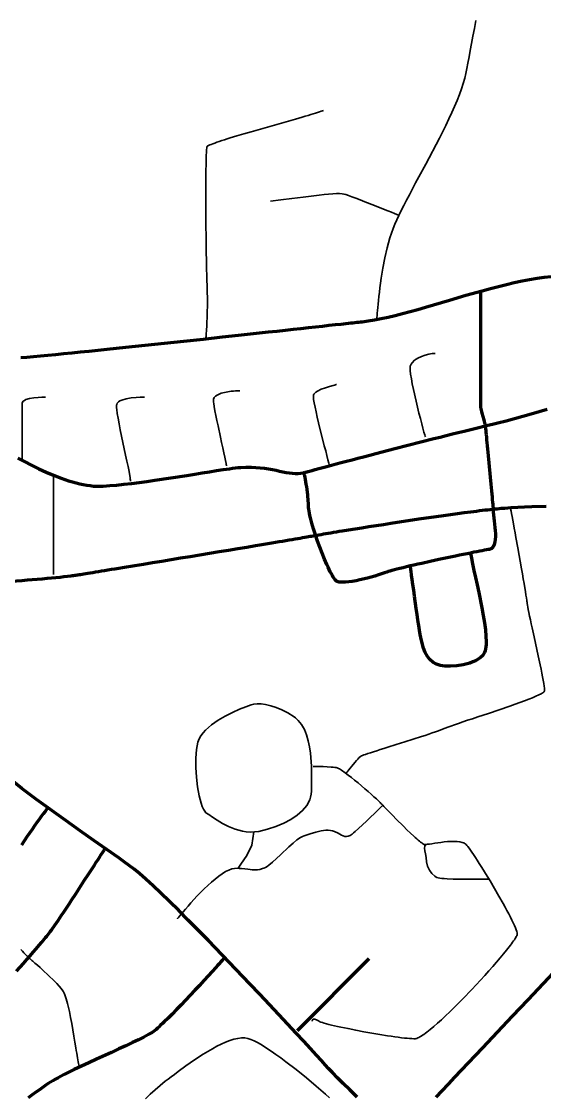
# Model space of a CAD drawing. Header units: inches. Extents: x 23 to 178, y 8 to 179.
# Drawn here: x 115.02 to 128.08, y 97.99 to 124.79 of the extents above; entities that cross this region are included whole.
import ezdxf

# ---------------------------------------------------------------- set-up
doc = ezdxf.new("R2010")
doc.units = ezdxf.units.IN
doc.header["$MEASUREMENT"] = 0
for name, color, linetype in [('Routes 1', 7, 'Continuous'), ('Routes 2', 7, 'Continuous'), ('Routes 3', 7, 'Continuous'), ('Routes 4', 7, 'Continuous')]:
    doc.layers.add(name, color=color, linetype=linetype)

msp = doc.modelspace()

# ---------------------------------------------------------------- linework, layer by layer
at = {"layer": 'Routes 1', "color": 7, "lineweight": 158, "true_color": 0xffffff}
msp.add_lwpolyline([(128.429, 101.193), (127.658, 100.377), (127.273, 99.97), (126.895, 99.569), (126.525, 99.178), (126.346, 98.987), (126.17, 98.8), (125.998, 98.618), (125.831, 98.441), (125.669, 98.269), (125.513, 98.103), (125.364, 97.944)], dxfattribs=at)
at = {"layer": 'Routes 2', "color": 7, "lineweight": 106, "true_color": 0xffffff}
for points in [[(128.245, 118.418), (128.07, 118.4), (127.89, 118.376), (127.704, 118.345), (127.515, 118.309), (127.322, 118.268), (127.125, 118.222), (126.926, 118.173), (126.725, 118.12), (126.523, 118.065), (126.115, 117.949), (125.708, 117.829), (125.306, 117.71), (125.109, 117.653), (124.914, 117.597), (124.722, 117.544), (124.534, 117.494), (124.351, 117.447), (124.173, 117.405), (124, 117.368), (123.834, 117.336), (123.674, 117.31), (123.521, 117.291), (123.483, 117.287), (123.44, 117.282), (123.395, 117.277), (123.346, 117.272), (123.294, 117.266), (123.239, 117.26), (123.181, 117.254), (123.12, 117.247), (123.056, 117.24), (122.99, 117.233), (122.848, 117.218), (122.697, 117.201), (122.535, 117.183), (122.364, 117.164), (122.185, 117.145), (121.997, 117.124), (121.802, 117.103), (121.6, 117.08), (121.391, 117.057), (121.176, 117.034), (120.956, 117.01), (120.731, 116.985), (120.502, 116.96), (120.269, 116.935), (120.033, 116.909), (119.553, 116.857), (119.068, 116.805), (118.58, 116.753), (118.096, 116.702), (117.619, 116.652), (117.384, 116.627), (117.153, 116.603), (116.927, 116.58), (116.704, 116.557), (116.487, 116.535), (116.275, 116.514), (116.07, 116.494), (115.872, 116.475), (115.68, 116.456), (115.497, 116.439), (115.322, 116.423), (115.157, 116.408), (115.001, 116.394)], [(123.403, 97.948), (123.219, 98.125), (123.053, 98.286), (122.907, 98.43), (122.783, 98.556), (122.683, 98.661), (122.605, 98.748), (122.56, 98.798), (122.507, 98.856), (122.383, 98.993), (122.235, 99.155), (122.065, 99.34), (121.876, 99.545), (121.67, 99.767), (121.448, 100.004), (121.215, 100.253), (120.971, 100.512), (120.72, 100.777), (119.686, 101.854), (119.432, 102.113), (119.184, 102.364), (118.945, 102.602), (118.718, 102.827), (118.503, 103.034), (118.305, 103.221), (118.125, 103.386), (117.966, 103.526), (117.83, 103.639), (117.712, 103.727), (117.587, 103.819), (117.451, 103.916), (117.155, 104.125), (116.831, 104.352), (116.485, 104.593), (116.126, 104.846), (115.393, 105.376), (115.033, 105.647), (114.688, 105.919)]]:
    msp.add_lwpolyline(points, dxfattribs=at)
at = {"layer": 'Routes 3', "color": 7, "lineweight": 70, "true_color": 0xffffff}
for points in [[(126.475, 118.052), (126.475, 118.05), (126.475, 118.043), (126.475, 118.033), (126.475, 118.019), (126.475, 118.002), (126.475, 117.98), (126.475, 117.956), (126.475, 117.928), (126.475, 117.897), (126.475, 117.862), (126.475, 117.785), (126.475, 117.698), (126.475, 117.601), (126.475, 117.495), (126.475, 117.383), (126.475, 117.263), (126.475, 117.139), (126.475, 117.01), (126.475, 116.878), (126.475, 116.609), (126.475, 116.34), (126.475, 116.208), (126.475, 116.08), (126.475, 115.955), (126.475, 115.836), (126.475, 115.723), (126.475, 115.618), (126.475, 115.521), (126.475, 115.433), (126.475, 115.356), (126.475, 115.322), (126.475, 115.291), (126.475, 115.263), (126.475, 115.238), (126.475, 115.217), (126.475, 115.199), (126.475, 115.185), (126.475, 115.175), (126.475, 115.169), (126.475, 115.167), (126.476, 115.162), (126.48, 115.147), (126.486, 115.124), (126.494, 115.094), (126.503, 115.058), (126.514, 115.019), (126.536, 114.933), (126.559, 114.847), (126.569, 114.808), (126.578, 114.772), (126.586, 114.742), (126.592, 114.719), (126.596, 114.705), (126.598, 114.699), (126.598, 114.694), (126.599, 114.679), (126.602, 114.655), (126.605, 114.623), (126.609, 114.582), (126.614, 114.534), (126.619, 114.48), (126.625, 114.419), (126.632, 114.352), (126.639, 114.281), (126.646, 114.204), (126.654, 114.125), (126.67, 113.955), (126.687, 113.778), (126.722, 113.416), (126.738, 113.241), (126.746, 113.157), (126.754, 113.076), (126.761, 112.999), (126.767, 112.926), (126.773, 112.859), (126.779, 112.796), (126.783, 112.74), (126.787, 112.691), (126.791, 112.649), (126.793, 112.614), (126.798, 112.55), (126.805, 112.48), (126.814, 112.406), (126.823, 112.327), (126.839, 112.166), (126.845, 112.086), (126.849, 112.008), (126.849, 111.933), (126.845, 111.863), (126.836, 111.798), (126.822, 111.741), (126.802, 111.693), (126.789, 111.673), (126.774, 111.655), (126.758, 111.64), (126.739, 111.629), (126.718, 111.62), (126.695, 111.615), (126.666, 111.61), (126.628, 111.603), (126.58, 111.595), (126.524, 111.584), (126.46, 111.572), (126.39, 111.558), (126.313, 111.543), (126.23, 111.526), (126.142, 111.509), (126.05, 111.49), (125.953, 111.47), (125.854, 111.449), (125.647, 111.406), (125.435, 111.361), (125.223, 111.314), (125.015, 111.268), (124.914, 111.246), (124.816, 111.224), (124.722, 111.202), (124.632, 111.181), (124.547, 111.16), (124.468, 111.141), (124.394, 111.123), (124.328, 111.105), (124.269, 111.089), (124.218, 111.075), (124.175, 111.062), (124.142, 111.05), (124.081, 111.028), (124.009, 111.003), (123.929, 110.978), (123.843, 110.951), (123.752, 110.925), (123.658, 110.899), (123.465, 110.853), (123.371, 110.833), (123.279, 110.816), (123.192, 110.804), (123.112, 110.796), (123.039, 110.794), (123.006, 110.795), (122.976, 110.797), (122.948, 110.801), (122.924, 110.807), (122.903, 110.815), (122.885, 110.824), (122.868, 110.839), (122.849, 110.86), (122.828, 110.888), (122.805, 110.923), (122.781, 110.963), (122.756, 111.009), (122.73, 111.059), (122.703, 111.115), (122.675, 111.174), (122.646, 111.237), (122.588, 111.373), (122.529, 111.518), (122.471, 111.67), (122.414, 111.824), (122.361, 111.978), (122.313, 112.127), (122.271, 112.269), (122.252, 112.336), (122.235, 112.4), (122.221, 112.461), (122.209, 112.517), (122.199, 112.569), (122.192, 112.616), (122.187, 112.658), (122.186, 112.693), (122.184, 112.761), (122.181, 112.83), (122.168, 112.973), (122.15, 113.114), (122.14, 113.181), (122.129, 113.245), (122.119, 113.305), (122.108, 113.36), (122.099, 113.409), (122.09, 113.452), (122.083, 113.486), (122.078, 113.512), (122.074, 113.528), (122.073, 113.534)], [(114.934, 113.896), (115.098, 113.807), (115.27, 113.717), (115.45, 113.63), (115.634, 113.545), (115.821, 113.466), (116.01, 113.394), (116.198, 113.33), (116.291, 113.301), (116.383, 113.276), (116.474, 113.254), (116.563, 113.234), (116.651, 113.219), (116.737, 113.207), (116.821, 113.198), (116.903, 113.194), (116.982, 113.195), (117.06, 113.198), (117.141, 113.203), (117.224, 113.208), (117.396, 113.223), (117.577, 113.241), (117.764, 113.262), (117.956, 113.286), (118.153, 113.313), (118.352, 113.341), (118.753, 113.401), (119.15, 113.464), (119.344, 113.495), (119.533, 113.525), (119.716, 113.554), (119.891, 113.582), (120.058, 113.607), (120.138, 113.618), (120.216, 113.629), (120.29, 113.64), (120.362, 113.649), (120.432, 113.657), (120.499, 113.663), (120.63, 113.669), (120.753, 113.669), (120.871, 113.664), (120.982, 113.655), (121.088, 113.642), (121.189, 113.626), (121.285, 113.608), (121.377, 113.59), (121.464, 113.572), (121.548, 113.554), (121.629, 113.539), (121.706, 113.525), (121.781, 113.516), (121.854, 113.511), (121.925, 113.511), (121.995, 113.518), (122.063, 113.531), (122.08, 113.536), (122.1, 113.541), (122.122, 113.547), (122.148, 113.554), (122.176, 113.562), (122.207, 113.57), (122.24, 113.579), (122.276, 113.588), (122.354, 113.609), (122.443, 113.633), (122.539, 113.658), (122.644, 113.686), (122.757, 113.716), (122.877, 113.748), (123.003, 113.781), (123.135, 113.816), (123.273, 113.852), (123.415, 113.889), (123.562, 113.928), (123.713, 113.967), (123.867, 114.007), (124.024, 114.048), (124.344, 114.131), (124.668, 114.215), (124.993, 114.298), (125.313, 114.38), (125.47, 114.42), (125.625, 114.459), (125.776, 114.497), (125.924, 114.534), (126.067, 114.57), (126.206, 114.604), (126.339, 114.637), (126.467, 114.668), (126.588, 114.697), (126.701, 114.724), (126.808, 114.749), (126.912, 114.774), (127.12, 114.826), (127.328, 114.882), (127.741, 115), (127.943, 115.06), (128.14, 115.119)], [(128.115, 112.687), (127.757, 112.676), (127.581, 112.668), (127.408, 112.66), (127.24, 112.65), (127.077, 112.64), (127.036, 112.637), (126.991, 112.633), (126.943, 112.629), (126.892, 112.624), (126.837, 112.619), (126.78, 112.613), (126.72, 112.606), (126.657, 112.599), (126.591, 112.592), (126.523, 112.584), (126.453, 112.575), (126.38, 112.566), (126.229, 112.547), (126.069, 112.526), (125.902, 112.503), (125.73, 112.48), (125.552, 112.455), (125.37, 112.429), (125.185, 112.403), (124.998, 112.375), (124.619, 112.319), (124.241, 112.262), (124.054, 112.233), (123.871, 112.205), (123.691, 112.177), (123.516, 112.149), (123.347, 112.122), (123.184, 112.096), (123.029, 112.071), (122.954, 112.059), (122.882, 112.047), (122.811, 112.036), (122.744, 112.024), (122.678, 112.013), (122.616, 112.003), (122.556, 111.993), (122.499, 111.983), (122.445, 111.974), (122.394, 111.965), (122.346, 111.957), (122.302, 111.949), (122.261, 111.941), (122.223, 111.934), (122.185, 111.927), (122.141, 111.92), (122.092, 111.911), (122.038, 111.901), (121.98, 111.891), (121.916, 111.88), (121.849, 111.869), (121.777, 111.856), (121.701, 111.843), (121.621, 111.83), (121.537, 111.815), (121.45, 111.801), (121.359, 111.786), (121.266, 111.77), (121.169, 111.754), (121.069, 111.737), (120.967, 111.72), (120.862, 111.702), (120.646, 111.666), (120.422, 111.629), (120.192, 111.591), (119.956, 111.552), (119.718, 111.513), (119.235, 111.434), (118.994, 111.394), (118.756, 111.355), (118.521, 111.316), (118.291, 111.279), (118.067, 111.242), (117.958, 111.224), (117.851, 111.207), (117.747, 111.189), (117.645, 111.173), (117.545, 111.157), (117.449, 111.141), (117.355, 111.125), (117.265, 111.111), (117.178, 111.096), (117.095, 111.083), (117.015, 111.07), (116.94, 111.057), (116.868, 111.046), (116.801, 111.035), (116.738, 111.024), (116.68, 111.015), (116.626, 111.006), (116.578, 110.998), (116.535, 110.991), (116.497, 110.985), (116.464, 110.979), (116.438, 110.975), (116.413, 110.971), (116.385, 110.967), (116.355, 110.962), (116.322, 110.958), (116.287, 110.953), (116.25, 110.948), (116.169, 110.939), (116.081, 110.929), (115.984, 110.918), (115.882, 110.908), (115.773, 110.897), (115.658, 110.886), (115.539, 110.875), (115.416, 110.865), (115.289, 110.854), (115.16, 110.844), (115.028, 110.834), (114.761, 110.816)], [(126.229, 111.526), (126.251, 111.398), (126.28, 111.252), (126.314, 111.089), (126.352, 110.915), (126.392, 110.731), (126.433, 110.541), (126.512, 110.156), (126.547, 109.967), (126.577, 109.785), (126.6, 109.612), (126.615, 109.453), (126.62, 109.309), (126.619, 109.245), (126.615, 109.185), (126.607, 109.132), (126.597, 109.084), (126.582, 109.043), (126.564, 109.008), (126.526, 108.958), (126.477, 108.914), (126.42, 108.874), (126.355, 108.838), (126.285, 108.807), (126.209, 108.78), (126.05, 108.739), (125.887, 108.713), (125.73, 108.702), (125.658, 108.701), (125.591, 108.703), (125.53, 108.709), (125.478, 108.717), (125.377, 108.748), (125.291, 108.798), (125.217, 108.864), (125.154, 108.946), (125.101, 109.043), (125.057, 109.154), (125.02, 109.278), (124.989, 109.413), (124.974, 109.495), (124.956, 109.598), (124.937, 109.718), (124.917, 109.852), (124.896, 109.995), (124.874, 110.145), (124.832, 110.45), (124.811, 110.597), (124.792, 110.736), (124.775, 110.864), (124.76, 110.977), (124.748, 111.071), (124.743, 111.11), (124.739, 111.142), (124.735, 111.169), (124.733, 111.188), (124.731, 111.2), (124.731, 111.204)], [(115.682, 105.163), (115.647, 105.122), (115.608, 105.072), (115.564, 105.014), (115.515, 104.949), (115.463, 104.878), (115.408, 104.8), (115.349, 104.717), (115.287, 104.629), (115.156, 104.44), (115.018, 104.238)], [(114.895, 101.088), (115.069, 101.282), (115.153, 101.378), (115.235, 101.471), (115.315, 101.562), (115.391, 101.65), (115.463, 101.735), (115.53, 101.816), (115.593, 101.892), (115.623, 101.929), (115.651, 101.964), (115.678, 101.997), (115.703, 102.029), (115.727, 102.06), (115.749, 102.089), (115.77, 102.116), (115.788, 102.142), (115.822, 102.189), (115.856, 102.24), (115.894, 102.295), (115.934, 102.354), (115.976, 102.417), (116.021, 102.484), (116.068, 102.554), (116.116, 102.627), (116.166, 102.702), (116.217, 102.779), (116.269, 102.858), (116.375, 103.02), (116.589, 103.348), (116.693, 103.508), (116.743, 103.586), (116.793, 103.662), (116.841, 103.735), (116.887, 103.806), (116.931, 103.874), (116.973, 103.939), (117.012, 103.999), (117.049, 104.056), (117.082, 104.108), (117.113, 104.155)], [(120.098, 101.428), (120.067, 101.395), (120.033, 101.358), (119.996, 101.318), (119.957, 101.275), (119.916, 101.23), (119.872, 101.182), (119.778, 101.079), (119.678, 100.969), (119.572, 100.854), (119.461, 100.734), (119.348, 100.611), (119.118, 100.366), (119.003, 100.246), (118.892, 100.129), (118.784, 100.019), (118.681, 99.916), (118.584, 99.822), (118.539, 99.779), (118.495, 99.738), (118.454, 99.701), (118.415, 99.667), (118.379, 99.636), (118.346, 99.61), (118.315, 99.586), (118.279, 99.561), (118.236, 99.535), (118.188, 99.507), (118.133, 99.477), (118.074, 99.445), (118.01, 99.412), (117.941, 99.378), (117.868, 99.342), (117.791, 99.305), (117.711, 99.267), (117.628, 99.228), (117.453, 99.147), (117.271, 99.063), (116.894, 98.891), (116.704, 98.804), (116.519, 98.718), (116.339, 98.633), (116.17, 98.55), (116.089, 98.509), (116.012, 98.469), (115.938, 98.43), (115.869, 98.393), (115.804, 98.356), (115.744, 98.321), (115.689, 98.287), (115.64, 98.254), (115.472, 98.13), (115.381, 98.065), (115.286, 97.999), (115.187, 97.931)], [(123.691, 101.398), (121.903, 99.596)]]:
    msp.add_lwpolyline(points, dxfattribs=at)
at = {"layer": 'Routes 4', "color": 7, "lineweight": 35, "true_color": 0xffffff}
for points in [[(123.89, 117.346), (123.89, 117.353), (123.891, 117.374), (123.893, 117.407), (123.896, 117.453), (123.901, 117.509), (123.906, 117.576), (123.913, 117.652), (123.921, 117.737), (123.93, 117.83), (123.941, 117.93), (123.954, 118.037), (123.968, 118.148), (123.984, 118.265), (124.002, 118.385), (124.043, 118.635), (124.093, 118.89), (124.151, 119.144), (124.219, 119.392), (124.257, 119.511), (124.298, 119.626), (124.341, 119.736), (124.387, 119.841), (124.439, 119.953), (124.498, 120.072), (124.562, 120.198), (124.631, 120.33), (124.704, 120.469), (124.78, 120.613), (124.86, 120.761), (124.942, 120.914), (125.111, 121.228), (125.452, 121.877), (125.613, 122.2), (125.689, 122.36), (125.762, 122.517), (125.83, 122.671), (125.893, 122.822), (125.951, 122.968), (126.002, 123.109), (126.047, 123.245), (126.084, 123.374), (126.113, 123.497), (126.137, 123.619), (126.164, 123.756), (126.193, 123.906), (126.224, 124.069), (126.256, 124.242), (126.29, 124.425), (126.325, 124.617), (126.361, 124.815)], [(122.562, 122.574), (122.535, 122.564), (122.5, 122.551), (122.46, 122.537), (122.413, 122.522), (122.361, 122.505), (122.303, 122.487), (122.24, 122.468), (122.173, 122.448), (122.101, 122.427), (122.025, 122.405), (121.863, 122.358), (121.69, 122.308), (121.508, 122.256), (120.751, 122.04), (120.569, 121.987), (120.396, 121.935), (120.233, 121.886), (120.157, 121.863), (120.085, 121.84), (120.018, 121.818), (119.954, 121.798), (119.896, 121.778), (119.844, 121.759), (119.797, 121.742), (119.756, 121.726), (119.721, 121.711), (119.693, 121.698), (119.673, 121.687), (119.659, 121.677), (119.654, 121.668), (119.65, 121.653), (119.646, 121.63), (119.643, 121.598), (119.64, 121.56), (119.638, 121.514), (119.635, 121.461), (119.633, 121.402), (119.631, 121.337), (119.629, 121.266), (119.628, 121.19), (119.626, 121.11), (119.625, 121.024), (119.624, 120.935), (119.624, 120.841), (119.623, 120.744), (119.622, 120.542), (119.623, 120.33), (119.623, 120.112), (119.626, 119.669), (119.628, 119.449), (119.631, 119.236), (119.634, 119.03), (119.637, 118.837), (119.639, 118.745), (119.641, 118.657), (119.643, 118.574), (119.645, 118.496), (119.646, 118.422), (119.648, 118.354), (119.65, 118.292), (119.652, 118.236), (119.654, 118.187), (119.656, 118.142), (119.659, 118.055), (119.662, 117.879), (119.662, 117.705), (119.659, 117.539), (119.653, 117.382), (119.65, 117.309), (119.647, 117.24), (119.644, 117.175), (119.64, 117.114), (119.637, 117.06), (119.633, 117.011), (119.63, 116.968), (119.628, 116.932), (119.626, 116.903), (119.624, 116.882), (119.623, 116.869), (119.622, 116.865)], [(121.235, 120.308), (121.492, 120.337), (121.768, 120.371), (122.049, 120.408), (122.322, 120.442), (122.451, 120.458), (122.574, 120.471), (122.688, 120.483), (122.791, 120.491), (122.883, 120.496), (122.961, 120.497), (123.024, 120.494), (123.07, 120.486), (123.118, 120.471), (123.185, 120.447), (123.27, 120.416), (123.367, 120.379), (123.475, 120.338), (123.59, 120.293), (123.829, 120.199), (124.059, 120.108), (124.163, 120.067), (124.254, 120.03), (124.331, 119.999), (124.39, 119.976), (124.428, 119.961), (124.437, 119.957), (124.441, 119.955)], [(125.343, 116.506), (125.274, 116.502), (125.191, 116.487), (125.098, 116.463), (125.003, 116.43), (124.912, 116.387), (124.832, 116.336), (124.769, 116.276), (124.747, 116.243), (124.731, 116.207), (124.726, 116.186), (124.723, 116.157), (124.725, 116.082), (124.735, 115.986), (124.753, 115.873), (124.776, 115.745), (124.804, 115.607), (124.87, 115.312), (124.942, 115.019), (124.977, 114.881), (125.011, 114.753), (125.041, 114.641), (125.067, 114.545), (125.088, 114.472), (125.096, 114.444), (125.102, 114.423)], [(120.473, 115.575), (120.466, 115.575), (120.444, 115.575), (120.41, 115.573), (120.366, 115.571), (120.314, 115.567), (120.256, 115.562), (120.131, 115.543), (120.008, 115.513), (119.952, 115.493), (119.902, 115.468), (119.861, 115.439), (119.831, 115.405), (119.813, 115.366), (119.81, 115.321), (119.814, 115.294), (119.819, 115.261), (119.833, 115.179), (119.851, 115.078), (119.874, 114.961), (119.9, 114.834), (119.927, 114.698), (119.986, 114.417), (120.016, 114.28), (120.044, 114.149), (120.07, 114.028), (120.094, 113.921), (120.113, 113.832), (120.128, 113.763), (120.134, 113.738), (120.138, 113.72), (120.14, 113.708), (120.141, 113.704)], [(122.885, 115.73), (122.879, 115.729), (122.861, 115.725), (122.834, 115.718), (122.799, 115.709), (122.71, 115.684), (122.607, 115.651), (122.503, 115.612), (122.41, 115.567), (122.372, 115.542), (122.341, 115.517), (122.319, 115.491), (122.308, 115.465), (122.306, 115.448), (122.307, 115.424), (122.314, 115.359), (122.328, 115.272), (122.349, 115.168), (122.374, 115.048), (122.404, 114.917), (122.471, 114.633), (122.544, 114.344), (122.58, 114.205), (122.614, 114.075), (122.645, 113.956), (122.672, 113.853), (122.695, 113.768), (122.713, 113.704)], [(115.619, 115.417), (115.613, 115.417), (115.594, 115.417), (115.566, 115.416), (115.529, 115.415), (115.436, 115.41), (115.33, 115.399), (115.224, 115.381), (115.131, 115.354), (115.094, 115.336), (115.065, 115.316), (115.047, 115.292), (115.041, 115.265), (115.041, 115.223), (115.041, 115.159), (115.041, 115.075), (115.041, 114.976), (115.041, 114.865), (115.041, 114.745), (115.041, 114.493), (115.041, 114.248), (115.041, 114.137), (115.041, 114.039), (115.041, 113.956), (115.041, 113.892), (115.041, 113.852), (115.041, 113.841), (115.041, 113.837)], [(118.089, 115.417), (118.081, 115.417), (118.061, 115.417), (118.028, 115.416), (117.987, 115.415), (117.881, 115.408), (117.759, 115.396), (117.635, 115.374), (117.523, 115.342), (117.477, 115.321), (117.439, 115.297), (117.412, 115.269), (117.397, 115.236), (117.394, 115.215), (117.394, 115.187), (117.396, 115.152), (117.4, 115.11), (117.413, 115.009), (117.432, 114.889), (117.457, 114.753), (117.486, 114.604), (117.552, 114.287), (117.619, 113.969), (117.651, 113.819), (117.68, 113.681), (117.705, 113.557), (117.724, 113.453), (117.732, 113.409), (117.737, 113.372), (117.741, 113.341), (117.743, 113.317)], [(115.822, 113.466), (115.822, 110.989)], [(127.227, 112.65), (127.227, 112.647), (127.229, 112.64), (127.231, 112.628), (127.234, 112.612), (127.238, 112.592), (127.242, 112.568), (127.253, 112.508), (127.266, 112.434), (127.282, 112.348), (127.3, 112.251), (127.319, 112.145), (127.34, 112.031), (127.362, 111.91), (127.408, 111.654), (127.502, 111.128), (127.524, 111.002), (127.546, 110.881), (127.565, 110.766), (127.583, 110.66), (127.6, 110.563), (127.614, 110.477), (127.625, 110.403), (127.634, 110.343), (127.637, 110.318), (127.64, 110.298), (127.643, 110.267), (127.649, 110.228), (127.658, 110.176), (127.67, 110.112), (127.685, 110.037), (127.703, 109.953), (127.723, 109.861), (127.744, 109.761), (127.768, 109.656), (127.817, 109.431), (127.92, 108.962), (127.968, 108.737), (127.99, 108.63), (128.011, 108.529), (128.029, 108.435), (128.045, 108.349), (128.058, 108.272), (128.068, 108.206), (128.074, 108.151), (128.077, 108.109), (128.075, 108.081), (128.072, 108.072), (128.065, 108.062), (128.053, 108.051), (128.038, 108.039), (128.017, 108.026), (127.994, 108.012), (127.935, 107.982), (127.862, 107.949), (127.777, 107.913), (127.681, 107.875), (127.575, 107.835), (127.461, 107.793), (127.34, 107.749), (127.213, 107.705), (126.948, 107.614), (126.676, 107.523), (126.409, 107.434), (126.28, 107.391), (126.157, 107.35), (126.039, 107.311), (125.93, 107.273), (125.829, 107.239), (125.739, 107.207), (125.661, 107.179), (125.595, 107.154), (125.49, 107.111), (125.427, 107.087), (125.356, 107.061), (125.276, 107.034), (125.19, 107.004), (125.098, 106.974), (125.002, 106.942), (124.798, 106.876), (124.586, 106.809), (124.373, 106.743), (124.167, 106.678), (124.069, 106.648), (123.976, 106.619), (123.888, 106.591), (123.807, 106.565), (123.733, 106.541), (123.668, 106.52), (123.612, 106.501), (123.566, 106.485), (123.531, 106.472), (123.508, 106.462), (123.483, 106.445), (123.453, 106.419), (123.419, 106.384), (123.381, 106.343), (123.342, 106.298), (123.264, 106.203), (123.227, 106.157), (123.195, 106.116), (123.167, 106.08), (123.145, 106.052), (123.131, 106.033), (123.128, 106.028), (123.126, 106.027)], [(122.303, 106.201), (122.308, 106.201), (122.323, 106.2), (122.347, 106.2), (122.378, 106.2), (122.415, 106.199), (122.458, 106.198), (122.553, 106.195), (122.655, 106.191), (122.754, 106.184), (122.799, 106.179), (122.84, 106.174), (122.876, 106.169), (122.905, 106.162), (122.92, 106.157), (122.938, 106.149), (122.959, 106.137), (122.983, 106.122), (123.009, 106.105), (123.039, 106.085), (123.07, 106.063), (123.104, 106.038), (123.176, 105.983), (123.255, 105.922), (123.337, 105.856), (123.421, 105.787), (123.59, 105.644), (123.672, 105.574), (123.748, 105.507), (123.818, 105.444), (123.88, 105.387), (123.907, 105.362), (123.932, 105.338), (123.954, 105.317), (123.973, 105.298), (123.992, 105.278), (124.014, 105.255), (124.04, 105.229), (124.069, 105.199), (124.1, 105.167), (124.134, 105.132), (124.208, 105.056), (124.289, 104.974), (124.375, 104.886), (124.554, 104.708), (124.644, 104.62), (124.731, 104.537), (124.813, 104.46), (124.851, 104.425), (124.888, 104.392), (124.922, 104.362), (124.954, 104.335), (124.984, 104.311), (125.011, 104.291), (125.034, 104.274), (125.054, 104.262), (125.071, 104.254), (125.083, 104.25), (125.095, 104.25), (125.111, 104.25), (125.13, 104.252), (125.152, 104.255), (125.204, 104.262), (125.266, 104.271), (125.335, 104.282), (125.411, 104.293), (125.49, 104.304), (125.572, 104.314), (125.655, 104.322), (125.738, 104.327), (125.817, 104.328), (125.893, 104.325), (125.962, 104.316), (126.024, 104.302), (126.052, 104.292), (126.077, 104.28), (126.099, 104.266), (126.118, 104.25), (126.138, 104.229), (126.163, 104.198), (126.193, 104.159), (126.227, 104.112), (126.265, 104.058), (126.306, 103.997), (126.35, 103.93), (126.397, 103.857), (126.447, 103.78), (126.498, 103.698), (126.551, 103.613), (126.605, 103.525), (126.716, 103.341), (126.828, 103.152), (126.938, 102.962), (127.042, 102.777), (127.091, 102.687), (127.138, 102.6), (127.183, 102.517), (127.224, 102.438), (127.262, 102.363), (127.295, 102.293), (127.325, 102.23), (127.35, 102.172), (127.37, 102.122), (127.385, 102.079), (127.394, 102.045), (127.397, 102.019), (127.396, 102.007), (127.391, 101.992), (127.383, 101.974), (127.373, 101.953), (127.359, 101.929), (127.343, 101.903), (127.324, 101.874), (127.303, 101.843), (127.279, 101.809), (127.253, 101.773), (127.225, 101.735), (127.194, 101.696), (127.126, 101.61), (127.051, 101.518), (126.969, 101.42), (126.881, 101.316), (126.787, 101.209), (126.689, 101.097), (126.586, 100.983), (126.481, 100.868), (126.262, 100.634), (126.04, 100.402), (125.928, 100.29), (125.818, 100.18), (125.71, 100.074), (125.605, 99.973), (125.502, 99.878), (125.404, 99.789), (125.31, 99.707), (125.222, 99.633), (125.181, 99.599), (125.141, 99.568), (125.102, 99.539), (125.066, 99.512), (125.031, 99.489), (124.999, 99.467), (124.968, 99.449), (124.94, 99.434), (124.914, 99.421), (124.89, 99.412), (124.869, 99.406), (124.85, 99.404), (124.811, 99.403), (124.764, 99.405), (124.709, 99.408), (124.647, 99.413), (124.578, 99.42), (124.504, 99.429), (124.424, 99.439), (124.339, 99.45), (124.251, 99.463), (124.158, 99.477), (123.966, 99.508), (123.766, 99.542), (123.564, 99.578), (123.365, 99.616), (123.174, 99.654), (123.082, 99.673), (122.994, 99.691), (122.911, 99.709), (122.832, 99.727), (122.759, 99.744), (122.692, 99.761), (122.631, 99.776), (122.578, 99.791), (122.532, 99.804), (122.495, 99.816), (122.467, 99.827), (122.449, 99.837), (122.416, 99.857), (122.388, 99.872), (122.364, 99.882), (122.344, 99.888), (122.327, 99.891), (122.314, 99.89), (122.303, 99.887), (122.295, 99.882), (122.284, 99.869), (122.28, 99.854), (122.279, 99.842), (122.28, 99.837)], [(118.912, 102.396), (118.918, 102.404), (118.937, 102.427), (118.967, 102.463), (119.007, 102.512), (119.056, 102.571), (119.114, 102.639), (119.179, 102.714), (119.251, 102.795), (119.41, 102.967), (119.584, 103.144), (119.764, 103.312), (119.854, 103.389), (119.944, 103.459), (120.031, 103.521), (120.115, 103.574), (120.195, 103.614), (120.27, 103.642), (120.339, 103.655), (120.401, 103.656), (120.458, 103.655), (120.509, 103.652), (120.597, 103.646), (120.669, 103.637), (120.728, 103.629), (120.779, 103.621), (120.869, 103.615), (120.916, 103.619), (120.97, 103.629), (121.033, 103.648), (121.069, 103.661), (121.108, 103.68), (121.15, 103.705), (121.194, 103.735), (121.287, 103.809), (121.386, 103.897), (121.488, 103.994), (121.697, 104.193), (121.799, 104.284), (121.897, 104.364), (121.989, 104.426), (122.032, 104.449), (122.073, 104.465), (122.226, 104.516), (122.367, 104.558), (122.499, 104.589), (122.62, 104.606), (122.678, 104.607), (122.733, 104.603), (122.786, 104.593), (122.836, 104.577), (122.927, 104.531), (123.011, 104.484), (123.052, 104.465), (123.093, 104.453), (123.135, 104.449), (123.178, 104.455), (123.223, 104.474), (123.247, 104.49), (123.276, 104.511), (123.31, 104.538), (123.348, 104.571), (123.436, 104.648), (123.533, 104.738), (123.635, 104.834), (123.736, 104.931), (123.831, 105.023), (123.914, 105.105), (123.95, 105.14), (123.98, 105.17), (124.005, 105.195), (124.024, 105.213), (124.036, 105.225), (124.04, 105.229)], [(120.817, 104.564), (120.77, 104.234), (120.643, 103.976), (120.495, 103.757), (120.449, 103.684), (120.432, 103.655)], [(126.689, 103.387), (126.681, 103.386), (126.66, 103.386), (126.625, 103.386), (126.58, 103.385), (126.524, 103.384), (126.46, 103.384), (126.311, 103.383), (126.144, 103.383), (125.97, 103.385), (125.799, 103.389), (125.644, 103.396), (125.575, 103.4), (125.514, 103.405), (125.462, 103.412), (125.421, 103.419), (125.391, 103.427), (125.372, 103.437), (125.335, 103.461), (125.265, 103.526), (125.203, 103.611), (125.155, 103.71), (125.127, 103.817), (125.12, 103.927), (125.109, 104.021), (125.093, 104.096), (125.083, 104.158), (125.089, 104.208), (125.101, 104.23), (125.121, 104.251)], [(115.004, 101.628), (115.046, 101.585), (115.083, 101.546), (115.116, 101.512), (115.145, 101.483), (115.167, 101.46), (115.184, 101.443), (115.194, 101.432), (115.198, 101.428), (115.2, 101.427), (115.205, 101.422), (115.214, 101.414), (115.227, 101.404), (115.242, 101.391), (115.261, 101.376), (115.281, 101.358), (115.305, 101.338), (115.358, 101.292), (115.419, 101.239), (115.485, 101.181), (115.554, 101.118), (115.699, 100.984), (115.839, 100.847), (115.903, 100.78), (115.961, 100.716), (116.011, 100.656), (116.052, 100.601), (116.07, 100.572), (116.087, 100.537), (116.104, 100.496), (116.121, 100.449), (116.138, 100.397), (116.154, 100.341), (116.171, 100.281), (116.187, 100.217), (116.218, 100.08), (116.248, 99.933), (116.277, 99.78), (116.305, 99.625), (116.331, 99.47), (116.356, 99.319), (116.379, 99.176), (116.39, 99.108), (116.401, 99.044), (116.411, 98.983), (116.421, 98.926), (116.43, 98.874), (116.439, 98.827), (116.447, 98.785), (116.455, 98.748), (116.463, 98.718), (116.47, 98.695)], [(122.709, 97.926), (122.606, 98.02), (122.495, 98.118), (122.379, 98.218), (122.133, 98.425), (121.877, 98.631), (121.62, 98.83), (121.494, 98.924), (121.37, 99.012), (121.25, 99.095), (121.136, 99.171), (121.027, 99.239), (120.926, 99.298), (120.833, 99.347), (120.749, 99.384), (120.675, 99.41), (120.597, 99.423), (120.512, 99.423), (120.421, 99.412), (120.324, 99.389), (120.222, 99.357), (120.117, 99.317), (120.008, 99.269), (119.897, 99.214), (119.785, 99.153), (119.559, 99.019), (119.336, 98.873), (119.124, 98.725), (118.928, 98.581), (118.838, 98.513), (118.755, 98.45), (118.679, 98.392), (118.611, 98.34), (118.483, 98.238), (118.356, 98.131), (118.233, 98.02), (118.116, 97.906)]]:
    msp.add_lwpolyline(points, dxfattribs=at)
msp.add_lwpolyline([(120.756, 107.739), (120.623, 107.688), (120.464, 107.625), (120.289, 107.547), (120.107, 107.457), (119.928, 107.353), (119.76, 107.236), (119.615, 107.105), (119.553, 107.035), (119.5, 106.961), (119.458, 106.884), (119.427, 106.803), (119.406, 106.717), (119.39, 106.622), (119.373, 106.407), (119.372, 106.171), (119.387, 105.928), (119.415, 105.69), (119.455, 105.469), (119.479, 105.37), (119.504, 105.279), (119.532, 105.2), (119.562, 105.133), (119.594, 105.08), (119.626, 105.043), (119.7, 104.997), (119.793, 104.933), (119.906, 104.857), (120.038, 104.775), (120.188, 104.697), (120.354, 104.63), (120.536, 104.582), (120.633, 104.568), (120.733, 104.562), (120.837, 104.565), (120.944, 104.577), (121.163, 104.631), (121.373, 104.701), (121.569, 104.783), (121.747, 104.877), (121.903, 104.983), (122.036, 105.099), (122.141, 105.226), (122.215, 105.362), (122.239, 105.434), (122.254, 105.507), (122.261, 105.583), (122.261, 105.597), (122.261, 105.603), (122.261, 105.615), (122.261, 105.667), (122.262, 105.782), (122.263, 105.907), (122.262, 106.042), (122.261, 106.111), (122.26, 106.147), (122.259, 106.168), (122.258, 106.207), (122.234, 106.526), (122.211, 106.685), (122.179, 106.839), (122.137, 106.985), (122.082, 107.12), (122.014, 107.242), (121.931, 107.346), (121.884, 107.391), (121.858, 107.411), (121.825, 107.435), (121.672, 107.533), (121.522, 107.611), (121.378, 107.671), (121.242, 107.715), (121.116, 107.744), (121.002, 107.759), (120.902, 107.763), (120.82, 107.755), (120.756, 107.739)], close=True, dxfattribs=at)

doc.saveas('drawing.dxf')
